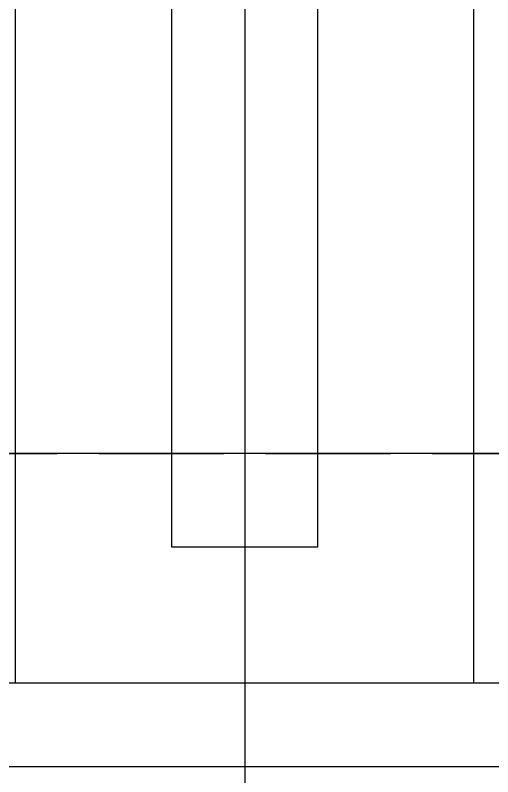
# Model space of a CAD drawing. Extents: x -3080 to 28500, y -1326 to 31609.
# Drawn here: x 15064.9 to 15179.5, y 26243.3 to 26425.8 of the extents above; entities that cross this region are included whole.
import ezdxf
from ezdxf.xclip import XClip

# ---------------------------------------------------------------- set-up
doc = ezdxf.new("R2010")
doc.units = 0
doc.header["$LTSCALE"] = 100
doc.header["$XCLIPFRAME"] = 2
doc.linetypes.add('188K-SM-07-F10-MECH-CR PIPE-Y2257103$0$X-S-FAB_SL ALL$0$COL-CEN-LIN', pattern=[3.25, 2.5, -0.25, 0.25, -0.25])
doc.linetypes.add('188K-SM-07-F10-MECH-CR PIPE-Y2257103$0$X-S-FAB_SL ALL$0$HIDDEN', pattern=[0.4, 0.3, -0.1])
for name, color, linetype in [('0-xref', 8, 'Continuous'), ('188K-SM-07-F10-MECH-CR PIPE-Y2257103$0$X-S-FAB_SL ALL$0$ASP_1', 1, 'Continuous'), ('188K-SM-07-F10-MECH-CR PIPE-Y2257103$0$X-S-FAB_SL ALL$0$ASP_8', 8, 'Continuous'), ('188K-SM-07-F10-MECH-CR PIPE-Y2257103$0$X-S-FAB_SL ALL$0$BEAM-S', 2, 'Continuous'), ('188K-SM-07-F10-MECH-CR PIPE-Y2257103$0$X-S-FAB_SL ALL$0$CCL', 15, '188K-SM-07-F10-MECH-CR PIPE-Y2257103$0$X-S-FAB_SL ALL$0$COL-CEN-LIN'), ('188K-SM-07-F10-MECH-CR PIPE-Y2257103$0$X-S-FAB_SL ALL$0$HID', 5, '188K-SM-07-F10-MECH-CR PIPE-Y2257103$0$X-S-FAB_SL ALL$0$HIDDEN')]:
    doc.layers.add(name, color=color, linetype=linetype)

# ---------------------------------------------------------------- blocks, each defined once
blk = doc.blocks.new('188K-SM-07-F10-MECH-CR PIPE-Y2257103$0$X-S-FAB_SL ALL$0$A$Ceb448ab1')
at = {"layer": '188K-SM-07-F10-MECH-CR PIPE-Y2257103$0$X-S-FAB_SL ALL$0$CCL'}
blk.add_line((15120, 3600), (15120, 0), dxfattribs=at)
blk = doc.blocks.new('*U1541')
at = {"color": 241}
blk.add_lwpolyline([(17.5, 50), (-17.5, 50), (-17.5, 337.5), (17.5, 337.5)], close=True, dxfattribs=at)
blk = doc.blocks.new('188K-SM-07-F10-MECH-CR PIPE-Y2257103$0$X-S-FAB_SL ALL')
at = {"layer": '188K-SM-07-F10-MECH-CR PIPE-Y2257103$0$X-S-FAB_SL ALL$0$ASP_1'}
for p, q in [((6596.479, -73068.977), (12198.979, -73068.977)), ((6596.479, -73088.977), (12223.979, -73088.977))]:
    blk.add_line(p, q, dxfattribs=at)
at = {"layer": '188K-SM-07-F10-MECH-CR PIPE-Y2257103$0$X-S-FAB_SL ALL$0$ASP_8'}
for p, q in [((10591.479, -73068.977), (10591.479, -72848.977)), ((10701.479, -73068.977), (10701.479, -72848.977))]:
    blk.add_line(p, q, dxfattribs=at)
at = {"layer": '188K-SM-07-F10-MECH-CR PIPE-Y2257103$0$X-S-FAB_SL ALL$0$HID'}
blk.add_line((-2628.521, -73013.977), (19076.479, -73013.977), dxfattribs=at)
at = {"layer": '188K-SM-07-F10-MECH-CR PIPE-Y2257103$0$X-S-FAB_SL ALL$0$BEAM-S'}
blk.add_blockref('*U1541', (10646.479, -73086.477), dxfattribs=at)
at = {"layer": '188K-SM-07-F10-MECH-CR PIPE-Y2257103$0$X-S-FAB_SL ALL$0$CCL'}
blk.add_blockref('188K-SM-07-F10-MECH-CR PIPE-Y2257103$0$X-S-FAB_SL ALL$0$A$Ceb448ab1', (-4473.521, -73553.977), dxfattribs=at)
blk = doc.blocks.new('188K-SM-07-F10-MECH-CR PIPE-Y2257103')
blk.add_line((23502.5, 26320.786), (1845, 26320.786))
ref = blk.add_blockref('188K-SM-07-F10-MECH-CR PIPE-Y2257103$0$X-S-FAB_SL ALL', (4473.521, 99334.763))
XClip(ref).set_block_clipping_path([(-7553.4648570136, -75341.9369645483), (24026.2025623869, -67725.7696244382)])

msp = doc.modelspace()

# ---------------------------------------------------------------- block references
at = {"layer": '0-xref'}
msp.add_blockref('188K-SM-07-F10-MECH-CR PIPE-Y2257103', (0, 0), dxfattribs=at)

doc.saveas('drawing.dxf')
